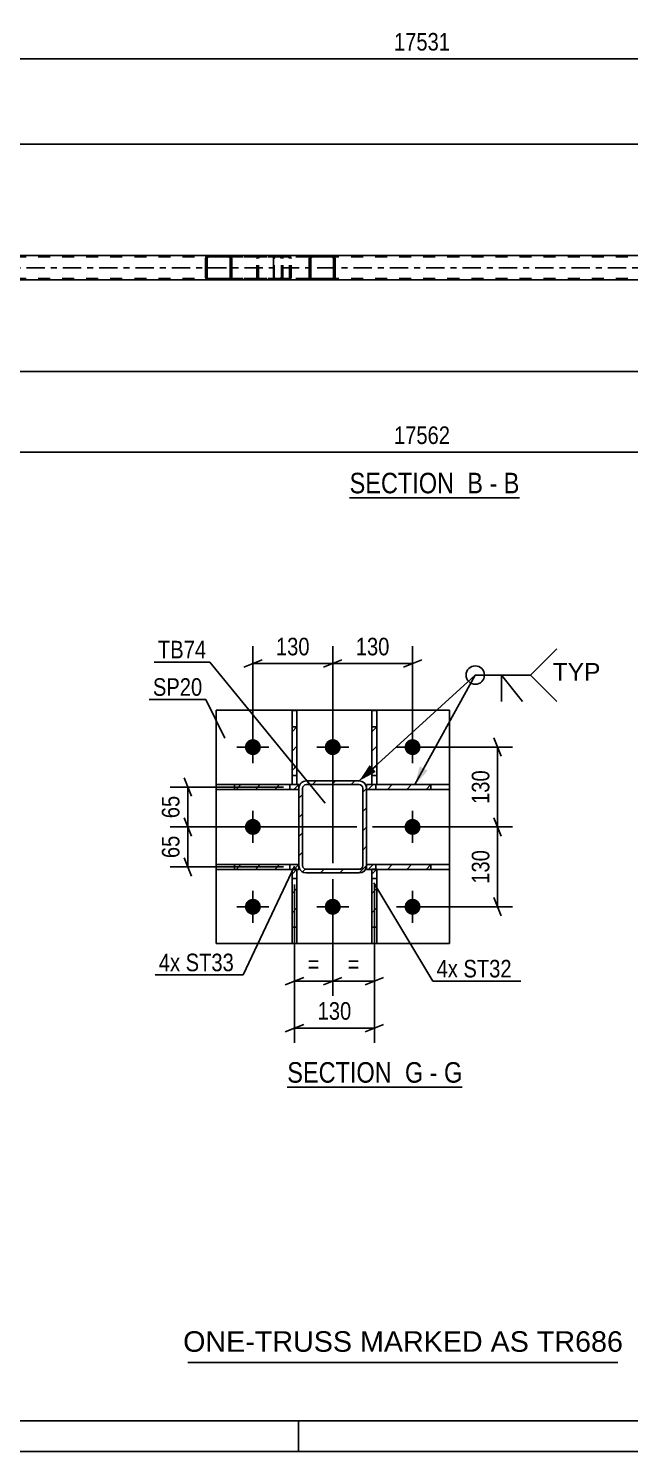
# Model space of a CAD drawing. Header units: millimetres. Extents: x -48 to 793, y -409 to 185.
# Drawn here: x 329.5 to 427.4, y -408.9 to -177.1 of the extents above; entities that cross this region are included whole.
import ezdxf

# ---------------------------------------------------------------- set-up
doc = ezdxf.new("R2010")
doc.units = ezdxf.units.MM
doc.linetypes.add('DXK_LINE_DOT2', pattern=[3.9198, 1.9599, -1.9599])
doc.linetypes.add('DXK_LINE_DOT3', pattern=[5.9187, 2.979, -0.9799, 0.9799, -0.9799])
doc.styles.add('Arial', font='ARIAL.TTF', dxfattribs={"height": 0.2})
doc.styles.add('Arial Narrow', font='ARIALN.TTF', dxfattribs={"height": 0.2})

# ---------------------------------------------------------------- blocks, each defined once
blk = doc.blocks.new('Unknown-122568784-1133 - 17325')
at = {"color": 5, "linetype": 'Continuous'}
for p, q in [((-42.51, -403.87), (788.49, -403.87)), ((373.49, -408.87), (373.49, -403.87)), ((-47.51, -408.87), (793.49, -408.87))]:
    blk.add_line(p, q, dxfattribs=at)
blk = doc.blocks.new('Unknown-122568784-12 - 6955')
at = {"color": 6, "linetype": 'Continuous'}
blk.add_line((381.84, -253.55), (409.49, -253.55), dxfattribs=at)
at = {"color": 0, "linetype": 'Continuous'}
blk.add_wipeout([(399.95, -252.8), (399.95, -249.3), (381.84, -249.3), (381.84, -252.8)], dxfattribs=at)
at = {"color": 7, "linetype": 'Continuous', "style": 'Arial Narrow'}
blk.add_text('SECTION ', height=3.34, dxfattribs=at).set_placement((381.84, -252.8))
at = {"color": 0, "linetype": 'Continuous'}
blk.add_wipeout([(403.56, -252.8), (403.56, -249.3), (401, -249.3), (401, -252.8)], dxfattribs=at)
at = {"color": 7, "linetype": 'Continuous', "style": 'Arial Narrow'}
blk.add_text('B', height=3.34, dxfattribs=at).set_placement((401, -252.8))
at = {"color": 0, "linetype": 'Continuous'}
blk.add_wipeout([(405.88, -252.8), (405.88, -249.3), (404.61, -249.3), (404.61, -252.8)], dxfattribs=at)
at = {"color": 7, "linetype": 'Continuous', "style": 'Arial Narrow'}
blk.add_text('-', height=3.34, dxfattribs=at).set_placement((404.61, -252.8))
at = {"color": 0, "linetype": 'Continuous'}
blk.add_wipeout([(409.49, -252.8), (409.49, -249.3), (406.93, -249.3), (406.93, -252.8)], dxfattribs=at)
at = {"color": 7, "linetype": 'Continuous', "style": 'Arial Narrow'}
blk.add_text('B', height=3.34, dxfattribs=at).set_placement((406.93, -252.8))
blk = doc.blocks.new('Unknown-122568784-17 - 3463')
at = {"color": 6, "linetype": 'Continuous'}
blk.add_line((371.69, -349.54), (400.19, -349.54), dxfattribs=at)
at = {"color": 0, "linetype": 'Continuous'}
blk.add_wipeout([(389.8, -348.79), (389.8, -345.29), (371.69, -345.29), (371.69, -348.79)], dxfattribs=at)
at = {"color": 7, "linetype": 'Continuous', "style": 'Arial Narrow'}
blk.add_text('SECTION ', height=3.34, dxfattribs=at).set_placement((371.69, -348.79))
at = {"color": 0, "linetype": 'Continuous'}
blk.add_wipeout([(393.83, -348.79), (393.83, -345.29), (390.85, -345.29), (390.85, -348.79)], dxfattribs=at)
at = {"color": 7, "linetype": 'Continuous', "style": 'Arial Narrow'}
blk.add_text('G', height=3.34, dxfattribs=at).set_placement((390.85, -348.79))
at = {"color": 0, "linetype": 'Continuous'}
blk.add_wipeout([(396.16, -348.79), (396.16, -345.29), (394.88, -345.29), (394.88, -348.79)], dxfattribs=at)
at = {"color": 7, "linetype": 'Continuous', "style": 'Arial Narrow'}
blk.add_text('-', height=3.34, dxfattribs=at).set_placement((394.88, -348.79))
at = {"color": 0, "linetype": 'Continuous'}
blk.add_wipeout([(400.19, -348.79), (400.19, -345.29), (397.21, -345.29), (397.21, -348.79)], dxfattribs=at)
at = {"color": 7, "linetype": 'Continuous', "style": 'Arial Narrow'}
blk.add_text('G', height=3.34, dxfattribs=at).set_placement((397.21, -348.79))
blk = doc.blocks.new('Part-122568784-7106 - 6955')
at = {"color": 7, "linetype": 'DXK_LINE_DOT2'}
for p, q in [((721.13, -214.3), (56.7, -214.3)), ((378.96, -214.06), (358.89, -214.06)), ((721.13, -217.82), (56.7, -217.82)), ((378.96, -218.06), (358.89, -218.06))]:
    blk.add_line(p, q, dxfattribs=at)
at = {"color": 2, "linetype": 'Continuous'}
for p, q in [((358.89, -214.06), (293.82, -214.06)), ((444.03, -214.06), (378.96, -214.06)), ((358.89, -218.06), (293.82, -218.06)), ((444.03, -218.06), (378.96, -218.06))]:
    blk.add_line(p, q, dxfattribs=at)
at = {"color": 7, "linetype": 'DXK_LINE_DOT3'}
blk.add_line((56.95, -216.06), (721.13, -216.06), dxfattribs=at)
blk = doc.blocks.new('Part-122568784-7101 - 6955')
at = {"linetype": 'Continuous'}
h = blk.add_hatch(dxfattribs=at)
h.set_pattern_fill('', scale=0.7, style=0, pattern_type=0)
h.set_pattern_definition([(45, (379.4195, -214.3581), (-1.57154, 1.57154), [])])
h.paths.add_polyline_path([(379.46, -214.54), (379.42, -214.36), (379.31, -214.2), (379.15, -214.1), (378.96, -214.06), (375.77, -214.06), (375.58, -214.1), (375.42, -214.2), (375.31, -214.36), (375.27, -214.54), (375.27, -217.58), (375.31, -217.77), (375.42, -217.92), (375.58, -218.03), (375.77, -218.06), (378.96, -218.06), (379.15, -218.03), (379.31, -217.92), (379.42, -217.77), (379.46, -217.58)])
h.paths.add_polyline_path([(379.19, -217.67), (379.13, -217.75), (379.05, -217.8), (378.96, -217.82), (375.77, -217.82), (375.67, -217.8), (375.59, -217.75), (375.54, -217.67), (375.52, -217.58), (375.52, -214.54), (375.54, -214.45), (375.59, -214.37), (375.67, -214.32), (375.77, -214.3), (378.96, -214.3), (379.05, -214.32), (379.13, -214.37), (379.19, -214.45), (379.21, -214.54), (379.21, -217.58)])
at = {"color": 2, "linetype": 'Continuous'}
for p, q in [((369.44, -214.54), (369.46, -214.36)), ((369.44, -217.58), (369.44, -214.54)), ((369.46, -214.36), (369.52, -214.2)), ((369.52, -214.2), (369.61, -214.1)), ((369.61, -214.1), (369.71, -214.06)), ((375.77, -214.06), (369.71, -214.06)), ((375.31, -214.36), (375.27, -214.54)), ((375.27, -217.58), (375.27, -214.54)), ((375.52, -214.54), (375.54, -214.45)), ((375.52, -217.58), (375.52, -214.54)), ((375.54, -214.45), (375.59, -214.37)), ((375.77, -214.06), (375.58, -214.1)), ((375.59, -214.37), (375.67, -214.32)), ((375.67, -214.32), (375.77, -214.3)), ((375.77, -214.06), (378.96, -214.06)), ((375.77, -214.3), (378.96, -214.3)), ((379.15, -214.1), (378.96, -214.06)), ((378.96, -214.3), (379.05, -214.32)), ((379.05, -214.32), (379.13, -214.37)), ((379.13, -214.37), (379.19, -214.45)), ((379.19, -214.45), (379.21, -214.54)), ((379.21, -217.58), (379.21, -214.54)), ((379.46, -214.54), (379.42, -214.36)), ((379.46, -217.58), (379.46, -214.54)), ((369.46, -217.77), (369.44, -217.58)), ((369.52, -217.92), (369.46, -217.77)), ((375.27, -217.58), (375.31, -217.77)), ((375.54, -217.67), (375.52, -217.58)), ((375.59, -217.75), (375.54, -217.67)), ((375.67, -217.8), (375.59, -217.75)), ((375.77, -217.82), (375.67, -217.8)), ((375.77, -217.82), (378.96, -217.82)), ((379.05, -217.8), (378.96, -217.82)), ((379.13, -217.75), (379.05, -217.8)), ((379.19, -217.67), (379.13, -217.75)), ((379.21, -217.58), (379.19, -217.67)), ((379.42, -217.77), (379.46, -217.58)), ((369.61, -218.03), (369.52, -217.92)), ((369.71, -218.06), (369.61, -218.03)), ((375.77, -218.06), (369.71, -218.06)), ((375.58, -218.03), (375.77, -218.06)), ((375.77, -218.06), (378.96, -218.06)), ((378.96, -218.06), (379.15, -218.03))]:
    blk.add_line(p, q, dxfattribs=at)
at = {"color": 7, "linetype": 'DXK_LINE_DOT2'}
for p, q in [((369.59, -214.45), (369.58, -214.54)), ((369.58, -217.58), (369.58, -214.54)), ((369.62, -214.37), (369.59, -214.45)), ((369.66, -214.32), (369.62, -214.37)), ((369.71, -214.3), (369.66, -214.32)), ((378.96, -214.3), (369.71, -214.3)), ((370.99, -214.3), (370.99, -214.06)), ((371.8, -214.06), (372, -214.1)), ((371.9, -214.32), (371.8, -214.3)), ((371.98, -214.37), (371.9, -214.32)), ((372.04, -214.45), (371.98, -214.37)), ((372.06, -214.54), (372.04, -214.45)), ((372.06, -217.58), (372.06, -214.54)), ((372.27, -214.36), (372.31, -214.54)), ((372.31, -217.58), (372.31, -214.54)), ((378.96, -214.06), (375.77, -214.06)), ((369.58, -217.58), (369.59, -217.67)), ((369.59, -217.67), (369.62, -217.75)), ((369.62, -217.75), (369.66, -217.8)), ((369.66, -217.8), (369.71, -217.82)), ((378.96, -217.82), (369.71, -217.82)), ((370.99, -218.06), (370.99, -217.82)), ((371.8, -217.82), (371.9, -217.8)), ((371.9, -217.8), (371.98, -217.75)), ((371.98, -217.75), (372.04, -217.67)), ((372.04, -217.67), (372.06, -217.58)), ((372.31, -217.58), (372.27, -217.77)), ((372, -218.03), (371.8, -218.06)), ((378.96, -218.06), (375.77, -218.06))]:
    blk.add_line(p, q, dxfattribs=at)
for centre, start, end in [((371.82, -214.56), 23.8494, 68.8059), ((371.82, -217.57), 291.1941, 336.1506)]:
    blk.add_arc(centre, 0.492, start, end, dxfattribs=at)
at = {"color": 2, "linetype": 'Continuous'}
for centre, start, end in [((375.76, -214.56), 111.1941, 156.1506), ((378.97, -214.56), 23.8494, 68.8059), ((375.76, -217.57), 203.8494, 248.8059), ((378.97, -217.57), 291.1941, 336.1506)]:
    blk.add_arc(centre, 0.492, start, end, dxfattribs=at)
blk = doc.blocks.new('Part-122568784-7163 - 6955')
at = {"linetype": 'Continuous'}
h = blk.add_hatch(dxfattribs=at)
h.set_pattern_fill('', scale=0.7, style=0, pattern_type=0)
h.set_pattern_definition([(45, (362.6015, -214.3581), (-1.57154, 1.57154), [])])
h.paths.add_polyline_path([(362.64, -214.54), (362.6, -214.36), (362.49, -214.2), (362.33, -214.1), (362.13, -214.06), (358.89, -214.06), (358.7, -214.1), (358.53, -214.2), (358.42, -214.36), (358.38, -214.54), (358.38, -217.58), (358.42, -217.77), (358.53, -217.92), (358.7, -218.03), (358.89, -218.06), (362.13, -218.06), (362.33, -218.03), (362.49, -217.92), (362.6, -217.77), (362.64, -217.58)])
h.paths.add_polyline_path([(362.37, -217.67), (362.31, -217.75), (362.23, -217.8), (362.13, -217.82), (358.89, -217.82), (358.8, -217.8), (358.71, -217.75), (358.66, -217.67), (358.64, -217.58), (358.64, -214.54), (358.66, -214.45), (358.71, -214.37), (358.8, -214.32), (358.89, -214.3), (362.13, -214.3), (362.23, -214.32), (362.31, -214.37), (362.37, -214.45), (362.39, -214.54), (362.39, -217.58)])
at = {"color": 2, "linetype": 'Continuous'}
for p, q in [((358.42, -214.36), (358.38, -214.54)), ((358.38, -217.58), (358.38, -214.54)), ((358.64, -214.54), (358.66, -214.45)), ((358.64, -217.58), (358.64, -214.54)), ((358.66, -214.45), (358.71, -214.37)), ((358.89, -214.06), (358.7, -214.1)), ((358.71, -214.37), (358.8, -214.32)), ((358.8, -214.32), (358.89, -214.3)), ((358.89, -214.06), (362.13, -214.06)), ((358.89, -214.3), (362.13, -214.3)), ((369.71, -214.06), (362.13, -214.06)), ((362.33, -214.1), (362.13, -214.06)), ((362.13, -214.3), (362.23, -214.32)), ((362.23, -214.32), (362.31, -214.37)), ((362.31, -214.37), (362.37, -214.45)), ((362.37, -214.45), (362.39, -214.54)), ((362.39, -217.58), (362.39, -214.54)), ((362.64, -214.54), (362.6, -214.36)), ((362.64, -217.58), (362.64, -214.54)), ((358.38, -217.58), (358.42, -217.77)), ((358.66, -217.67), (358.64, -217.58)), ((358.71, -217.75), (358.66, -217.67)), ((358.8, -217.8), (358.71, -217.75)), ((358.89, -217.82), (358.8, -217.8)), ((358.89, -217.82), (362.13, -217.82)), ((362.23, -217.8), (362.13, -217.82)), ((362.31, -217.75), (362.23, -217.8)), ((362.37, -217.67), (362.31, -217.75)), ((362.39, -217.58), (362.37, -217.67)), ((362.6, -217.77), (362.64, -217.58)), ((358.7, -218.03), (358.89, -218.06)), ((358.89, -218.06), (362.13, -218.06)), ((362.13, -218.06), (362.33, -218.03)), ((369.71, -218.06), (362.13, -218.06))]:
    blk.add_line(p, q, dxfattribs=at)
at = {"color": 7, "linetype": 'DXK_LINE_DOT2'}
for p, q in [((362.13, -214.06), (358.89, -214.06)), ((370.48, -214.3), (358.89, -214.3)), ((366.73, -214.54), (366.77, -214.36)), ((366.73, -217.58), (366.73, -214.54)), ((367.01, -214.45), (366.99, -214.54)), ((366.99, -217.58), (366.99, -214.54)), ((367.06, -214.37), (367.01, -214.45)), ((367.05, -214.1), (367.24, -214.06)), ((367.15, -214.32), (367.06, -214.37)), ((367.24, -214.3), (367.15, -214.32)), ((370.48, -214.06), (369.71, -214.06)), ((370.48, -214.06), (370.67, -214.1)), ((370.58, -214.32), (370.48, -214.3)), ((370.66, -214.37), (370.58, -214.32)), ((370.71, -214.45), (370.66, -214.37)), ((370.73, -214.54), (370.71, -214.45)), ((370.73, -217.58), (370.73, -214.54)), ((370.95, -214.36), (370.99, -214.54)), ((370.99, -217.58), (370.99, -214.54)), ((370.48, -217.82), (358.89, -217.82)), ((366.77, -217.77), (366.73, -217.58)), ((366.99, -217.58), (367.01, -217.67)), ((367.01, -217.67), (367.06, -217.75)), ((367.06, -217.75), (367.09, -217.77)), ((367.09, -217.77), (367.15, -217.8)), ((367.15, -217.8), (367.24, -217.82)), ((370.48, -217.82), (370.58, -217.8)), ((370.58, -217.8), (370.66, -217.75)), ((370.66, -217.75), (370.71, -217.67)), ((370.71, -217.67), (370.73, -217.58)), ((370.99, -217.58), (370.95, -217.77)), ((362.13, -218.06), (358.89, -218.06)), ((367.24, -218.06), (367.05, -218.03)), ((370.48, -218.06), (369.71, -218.06)), ((370.67, -218.03), (370.48, -218.06))]:
    blk.add_line(p, q, dxfattribs=at)
at = {"color": 2, "linetype": 'Continuous'}
for centre, start, end in [((358.87, -214.56), 110.7583, 155.68), ((362.15, -214.56), 24.32, 69.2417), ((358.87, -217.56), 204.32, 249.2417), ((362.15, -217.56), 290.7583, 335.68)]:
    blk.add_arc(centre, 0.496, start, end, dxfattribs=at)
at = {"color": 7, "linetype": 'DXK_LINE_DOT2'}
for centre, start, end in [((367.22, -214.56), 110.7583, 155.68), ((370.5, -214.56), 24.32, 69.2417), ((367.22, -217.56), 204.32, 249.2417), ((370.5, -217.56), 290.7583, 335.68)]:
    blk.add_arc(centre, 0.496, start, end, dxfattribs=at)
blk = doc.blocks.new('Part-122568784-3587 - 3463')
at = {"linetype": 'Continuous'}
h = blk.add_hatch(dxfattribs=at)
h.set_pattern_fill('', scale=0.7, style=0, pattern_type=0)
h.set_pattern_definition([(45, (395.084, -313.246), (-1.57154, 1.57154), [])])
h.paths.add_polyline_path([(395.08, -314.05), (395.08, -313.25), (384.59, -313.25), (384.59, -314.05)])
at = {"color": 7, "linetype": 'DXK_LINE_DOT2'}
for p, q in [((395.08, -313.25), (384.59, -313.25)), ((384.59, -313.25), (384.59, -314.05)), ((395.08, -314.05), (384.59, -314.05)), ((386.09, -314.05), (386.09, -313.25))]:
    blk.add_line(p, q, dxfattribs=at)
at = {"color": 2, "linetype": 'Continuous'}
for p, q in [((395.08, -313.25), (384.59, -313.25)), ((384.59, -313.25), (384.59, -314.05)), ((384.59, -314.05), (395.08, -314.05)), ((398.09, -313.25), (395.08, -313.25)), ((395.08, -314.05), (395.08, -313.25)), ((398.09, -314.05), (395.08, -314.05)), ((398.09, -314.05), (398.09, -313.25))]:
    blk.add_line(p, q, dxfattribs=at)
blk = doc.blocks.new('Part-122568784-3534 - 3463')
at = {"linetype": 'Continuous'}
h = blk.add_hatch(dxfattribs=at)
h.set_pattern_fill('', scale=0.7, style=0, pattern_type=0)
h.set_pattern_definition([(45, (386.2697, -290.834), (-1.57154, 1.57154), [])])
h.paths.add_polyline_path([(386.27, -300.24), (386.27, -290.83), (385.47, -290.83), (385.47, -300.24)])
at = {"color": 2, "linetype": 'Continuous'}
for p, q in [((385.47, -288.15), (385.47, -290.83)), ((385.47, -288.15), (386.27, -288.15)), ((386.27, -288.15), (386.27, -290.83)), ((385.47, -300.24), (385.47, -290.83)), ((386.27, -290.83), (385.47, -290.83)), ((386.27, -300.24), (386.27, -290.83)), ((385.47, -300.24), (386.27, -300.24))]:
    blk.add_line(p, q, dxfattribs=at)
at = {"color": 7, "linetype": 'DXK_LINE_DOT2'}
for p, q in [((385.47, -290.83), (385.47, -300.24)), ((386.27, -290.83), (386.27, -298.74)), ((385.47, -298.74), (386.27, -298.74)), ((386.27, -300.24), (386.27, -298.74)), ((385.47, -300.24), (386.27, -300.24))]:
    blk.add_line(p, q, dxfattribs=at)
blk = doc.blocks.new('Part-122568784-3478 - 3463')
at = {"linetype": 'Continuous'}
h = blk.add_hatch(dxfattribs=at)
h.set_pattern_fill('', scale=0.7, style=0, pattern_type=0)
h.set_pattern_definition([(45, (384.5857, -313.4434), (-1.57154, 1.57154), [])])
h.paths.add_polyline_path([(384.49, -313.9), (384.59, -313.44), (384.59, -300.84), (384.49, -300.38), (384.23, -299.99), (383.84, -299.73), (383.39, -299.64), (374.79, -299.64), (374.33, -299.73), (373.94, -299.99), (373.68, -300.38), (373.59, -300.84), (373.59, -313.44), (373.68, -313.9), (373.94, -314.29), (374.33, -314.55), (374.79, -314.64), (383.39, -314.64), (383.84, -314.55), (384.23, -314.29)])
h.paths.add_polyline_path([(383.62, -314), (383.39, -314.04), (374.79, -314.04), (374.56, -314), (374.36, -313.87), (374.23, -313.67), (374.19, -313.44), (374.19, -300.84), (374.23, -300.61), (374.36, -300.42), (374.56, -300.29), (374.79, -300.24), (383.39, -300.24), (383.62, -300.29), (383.81, -300.42), (383.94, -300.61), (383.99, -300.84), (383.99, -313.44), (383.94, -313.67), (383.81, -313.87)])
at = {"color": 7, "linetype": 'DXK_LINE_DOT2'}
for p, q in [((373.59, -300.84), (373.68, -300.38)), ((373.59, -313.44), (373.59, -300.84)), ((374.23, -300.61), (374.19, -300.84)), ((374.19, -313.44), (374.19, -300.84)), ((374.36, -300.42), (374.23, -300.61)), ((374.33, -299.73), (374.79, -299.64)), ((374.56, -300.29), (374.36, -300.42)), ((374.79, -300.24), (374.56, -300.29)), ((374.79, -299.64), (383.39, -299.64)), ((374.79, -300.24), (383.39, -300.24)), ((383.39, -299.64), (383.84, -299.73)), ((383.62, -300.29), (383.39, -300.24)), ((383.81, -300.42), (383.62, -300.29)), ((383.94, -300.61), (383.81, -300.42)), ((383.99, -300.84), (383.94, -300.61)), ((383.99, -313.44), (383.99, -300.84)), ((384.49, -300.38), (384.59, -300.84)), ((384.59, -313.44), (384.59, -300.84)), ((373.68, -313.9), (373.59, -313.44)), ((374.19, -313.44), (374.23, -313.67)), ((374.23, -313.67), (374.36, -313.87)), ((374.79, -314.64), (374.33, -314.55)), ((374.36, -313.87), (374.56, -314)), ((374.56, -314), (374.79, -314.04)), ((374.79, -314.04), (383.39, -314.04)), ((374.79, -314.64), (383.39, -314.64)), ((383.39, -314.04), (383.62, -314)), ((383.84, -314.55), (383.39, -314.64)), ((383.62, -314), (383.81, -313.87)), ((383.81, -313.87), (383.94, -313.67)), ((383.94, -313.67), (383.99, -313.44)), ((384.59, -313.44), (384.49, -313.9))]:
    blk.add_line(p, q, dxfattribs=at)
at = {"color": 2, "linetype": 'Continuous'}
for p, q in [((373.68, -300.38), (373.59, -300.84)), ((373.59, -313.44), (373.59, -300.84)), ((374.19, -300.84), (374.23, -300.61)), ((374.19, -313.44), (374.19, -300.84)), ((374.23, -300.61), (374.36, -300.42)), ((374.79, -299.64), (374.33, -299.73)), ((374.36, -300.42), (374.56, -300.29)), ((374.56, -300.29), (374.79, -300.24)), ((374.79, -299.64), (383.39, -299.64)), ((374.79, -300.24), (383.39, -300.24)), ((383.84, -299.73), (383.39, -299.64)), ((383.39, -300.24), (383.62, -300.29)), ((383.62, -300.29), (383.81, -300.42)), ((383.81, -300.42), (383.94, -300.61)), ((383.94, -300.61), (383.99, -300.84)), ((383.99, -313.44), (383.99, -300.84)), ((384.59, -300.84), (384.49, -300.38)), ((384.59, -313.44), (384.59, -300.84)), ((373.59, -313.44), (373.68, -313.9)), ((374.23, -313.67), (374.19, -313.44)), ((374.36, -313.87), (374.23, -313.67)), ((374.33, -314.55), (374.79, -314.64)), ((374.56, -314), (374.36, -313.87)), ((374.79, -314.04), (374.56, -314)), ((374.79, -314.04), (383.39, -314.04)), ((374.79, -314.64), (383.39, -314.64)), ((383.62, -314), (383.39, -314.04)), ((383.39, -314.64), (383.84, -314.55)), ((383.81, -313.87), (383.62, -314)), ((383.94, -313.67), (383.81, -313.87)), ((383.99, -313.44), (383.94, -313.67)), ((384.49, -313.9), (384.59, -313.44))]:
    blk.add_line(p, q, dxfattribs=at)
at = {"color": 7, "linetype": 'DXK_LINE_DOT3'}
blk.add_line((379.09, -307.14), (379.09, -307.14), dxfattribs=at)
at = {"color": 7, "linetype": 'DXK_LINE_DOT2'}
for centre, start, end in [((374.79, -300.84), 112.5, 157.5), ((383.39, -300.84), 22.5, 67.5), ((374.79, -313.44), 202.5, 247.5), ((383.39, -313.44), 292.5, 337.5)]:
    blk.add_arc(centre, 1.2, start, end, dxfattribs=at)
at = {"color": 2, "linetype": 'Continuous'}
for centre, start, end in [((374.79, -300.84), 112.5, 157.5), ((383.39, -300.84), 22.5, 67.5), ((374.79, -313.44), 202.5, 247.5), ((383.39, -313.44), 292.5, 337.5)]:
    blk.add_arc(centre, 1.2, start, end, dxfattribs=at)
blk = doc.blocks.new('Part-122568784-3509 - 3463')
at = {"linetype": 'Continuous'}
h = blk.add_hatch(dxfattribs=at)
h.set_pattern_fill('', scale=0.7, style=0, pattern_type=0)
h.set_pattern_definition([(45, (373.5857, -300.2462), (-1.57154, 1.57154), [])])
h.paths.add_polyline_path([(373.59, -301.05), (373.59, -300.25), (363.09, -300.25), (363.09, -301.05)])
at = {"color": 2, "linetype": 'Continuous'}
for p, q in [((360.09, -301.05), (360.09, -300.25)), ((360.09, -300.25), (363.09, -300.25)), ((363.09, -301.05), (360.09, -301.05)), ((363.09, -300.25), (373.59, -300.25)), ((363.09, -301.05), (363.09, -300.25)), ((373.59, -301.05), (363.09, -301.05)), ((373.59, -300.25), (373.59, -301.05))]:
    blk.add_line(p, q, dxfattribs=at)
at = {"color": 7, "linetype": 'DXK_LINE_DOT2'}
for p, q in [((363.09, -300.25), (373.59, -300.25)), ((373.59, -301.05), (363.09, -301.05)), ((372.09, -301.05), (372.09, -300.25)), ((373.59, -300.25), (373.59, -301.05))]:
    blk.add_line(p, q, dxfattribs=at)
blk = doc.blocks.new('Part-122568784-3524 - 3463')
at = {"linetype": 'Continuous'}
h = blk.add_hatch(dxfattribs=at)
h.set_pattern_fill('', scale=0.7, style=0, pattern_type=0)
h.set_pattern_definition([(45, (386.2702, -314.036), (-1.57154, 1.57154), [])])
h.paths.add_polyline_path([(386.27, -323.45), (386.27, -314.04), (385.47, -314.04), (385.47, -323.45)])
at = {"color": 7, "linetype": 'DXK_LINE_DOT2'}
for p, q in [((385.47, -315.54), (385.47, -314.04)), ((385.47, -314.04), (386.27, -314.04)), ((386.27, -323.45), (386.27, -314.04)), ((385.47, -315.54), (386.27, -315.54)), ((385.47, -323.45), (385.47, -315.54))]:
    blk.add_line(p, q, dxfattribs=at)
at = {"color": 2, "linetype": 'Continuous'}
for p, q in [((385.47, -323.45), (385.47, -314.04)), ((385.47, -314.04), (386.27, -314.04)), ((386.27, -314.04), (386.27, -323.45)), ((385.47, -326.15), (385.47, -323.45)), ((386.27, -323.45), (385.47, -323.45)), ((386.27, -323.45), (386.27, -326.15)), ((386.27, -326.15), (385.47, -326.15))]:
    blk.add_line(p, q, dxfattribs=at)
blk = doc.blocks.new('Part-122568784-3529 - 3463')
at = {"linetype": 'Continuous'}
h = blk.add_hatch(dxfattribs=at)
h.set_pattern_fill('', scale=0.7, style=0, pattern_type=0)
h.set_pattern_definition([(45, (373.2708, -314.036), (-1.57154, 1.57154), [])])
h.paths.add_polyline_path([(373.27, -323.45), (373.27, -314.04), (372.47, -314.04), (372.47, -323.45)])
at = {"color": 7, "linetype": 'DXK_LINE_DOT2'}
for p, q in [((372.47, -315.54), (372.47, -314.04)), ((372.47, -314.04), (373.27, -314.04)), ((373.27, -323.45), (373.27, -314.04)), ((372.47, -315.54), (373.27, -315.54)), ((372.47, -323.45), (372.47, -315.54))]:
    blk.add_line(p, q, dxfattribs=at)
at = {"color": 2, "linetype": 'Continuous'}
for p, q in [((372.47, -323.45), (372.47, -314.04)), ((372.47, -314.04), (373.27, -314.04)), ((373.27, -314.04), (373.27, -323.45)), ((372.47, -326.15), (372.47, -323.45)), ((373.27, -323.45), (372.47, -323.45)), ((373.27, -323.45), (373.27, -326.15)), ((373.27, -326.15), (372.47, -326.15))]:
    blk.add_line(p, q, dxfattribs=at)
blk = doc.blocks.new('Part-122568784-3539 - 3463')
at = {"linetype": 'Continuous'}
h = blk.add_hatch(dxfattribs=at)
h.set_pattern_fill('', scale=0.7, style=0, pattern_type=0)
h.set_pattern_definition([(45, (373.2703, -290.8339), (-1.57154, 1.57154), [])])
h.paths.add_polyline_path([(373.27, -300.24), (373.27, -290.83), (372.47, -290.83), (372.47, -300.24)])
at = {"color": 2, "linetype": 'Continuous'}
for p, q in [((372.47, -288.15), (372.47, -290.83)), ((372.47, -288.15), (373.27, -288.15)), ((373.27, -288.15), (373.27, -290.83)), ((372.47, -300.24), (372.47, -290.83)), ((373.27, -290.83), (372.47, -290.83)), ((373.27, -300.24), (373.27, -290.83)), ((372.47, -300.24), (373.27, -300.24))]:
    blk.add_line(p, q, dxfattribs=at)
at = {"color": 7, "linetype": 'DXK_LINE_DOT2'}
for p, q in [((372.47, -290.83), (372.47, -300.24)), ((373.27, -290.83), (373.27, -298.74)), ((372.47, -298.74), (373.27, -298.74)), ((373.27, -300.24), (373.27, -298.74)), ((372.47, -300.24), (373.27, -300.24))]:
    blk.add_line(p, q, dxfattribs=at)
blk = doc.blocks.new('Bolt-122568784-3628 - 3463')
at = {"linetype": 'Continuous'}
for points in [[(364.79, -294.14, -1), (367.39, -294.14, -1)], [(377.79, -294.14, -1), (380.39, -294.14, -1)], [(390.79, -294.14, -1), (393.39, -294.14, -1)], [(364.79, -307.14, -1), (367.39, -307.14, -1)], [(390.79, -307.14, -1), (393.39, -307.14, -1)], [(364.79, -320.14, -1), (367.39, -320.14, -1)], [(377.79, -320.14, -1), (380.39, -320.14, -1)], [(390.79, -320.14, -1), (393.39, -320.14, -1)]]:
    blk.add_hatch(color=1, dxfattribs=at).paths.add_polyline_path(points)
at = {"color": 1, "linetype": 'Continuous'}
for p, q in [((366.09, -296.74), (366.09, -291.54)), ((379.09, -296.74), (379.09, -291.54)), ((392.09, -296.74), (392.09, -291.54)), ((368.69, -294.14), (363.49, -294.14)), ((381.69, -294.14), (376.49, -294.14)), ((394.69, -294.14), (389.49, -294.14)), ((366.09, -309.74), (366.09, -304.54)), ((392.09, -309.74), (392.09, -304.54)), ((368.69, -307.14), (363.49, -307.14)), ((394.69, -307.14), (389.49, -307.14)), ((366.09, -322.74), (366.09, -317.54)), ((379.09, -322.74), (379.09, -317.54)), ((392.09, -322.74), (392.09, -317.54)), ((368.69, -320.14), (363.49, -320.14)), ((381.69, -320.14), (376.49, -320.14)), ((394.69, -320.14), (389.49, -320.14))]:
    blk.add_line(p, q, dxfattribs=at)
blk = doc.blocks.new('Part-122568784-3581 - 3463')
at = {"color": 2, "linetype": 'Continuous'}
for p, q in [((360.09, -326.14), (360.09, -288.14)), ((398.09, -288.14), (360.09, -288.14)), ((398.09, -326.14), (398.09, -288.14)), ((398.09, -326.14), (360.09, -326.14))]:
    blk.add_line(p, q, dxfattribs=at)
blk = doc.blocks.new('Part-122568784-3592 - 3463')
at = {"linetype": 'Continuous'}
h = blk.add_hatch(dxfattribs=at)
h.set_pattern_fill('', scale=0.7, style=0, pattern_type=0)
h.set_pattern_definition([(45, (395.084, -300.246), (-1.57154, 1.57154), [])])
h.paths.add_polyline_path([(395.08, -301.05), (395.08, -300.25), (384.59, -300.25), (384.59, -301.05)])
at = {"color": 7, "linetype": 'DXK_LINE_DOT2'}
for p, q in [((395.08, -300.25), (384.59, -300.25)), ((384.59, -300.25), (384.59, -301.05)), ((395.08, -301.05), (384.59, -301.05)), ((386.09, -301.05), (386.09, -300.25))]:
    blk.add_line(p, q, dxfattribs=at)
at = {"color": 2, "linetype": 'Continuous'}
for p, q in [((395.08, -300.25), (384.59, -300.25)), ((384.59, -300.25), (384.59, -301.05)), ((384.59, -301.05), (395.08, -301.05)), ((398.09, -300.25), (395.08, -300.25)), ((395.08, -301.05), (395.08, -300.25)), ((398.09, -301.05), (395.08, -301.05)), ((398.09, -301.05), (398.09, -300.25))]:
    blk.add_line(p, q, dxfattribs=at)
blk = doc.blocks.new('Part-122568784-3610 - 3463')
at = {"linetype": 'Continuous'}
h = blk.add_hatch(dxfattribs=at)
h.set_pattern_fill('', scale=0.7, style=0, pattern_type=0)
h.set_pattern_definition([(45, (373.5857, -313.2462), (-1.57154, 1.57154), [])])
h.paths.add_polyline_path([(373.59, -314.05), (373.59, -313.25), (363.09, -313.25), (363.09, -314.05)])
at = {"color": 2, "linetype": 'Continuous'}
for p, q in [((360.09, -314.05), (360.09, -313.25)), ((360.09, -313.25), (363.09, -313.25)), ((363.09, -314.05), (360.09, -314.05)), ((363.09, -313.25), (373.59, -313.25)), ((363.09, -314.05), (363.09, -313.25)), ((373.59, -314.05), (363.09, -314.05)), ((373.59, -313.25), (373.59, -314.05))]:
    blk.add_line(p, q, dxfattribs=at)
at = {"color": 7, "linetype": 'DXK_LINE_DOT2'}
for p, q in [((363.09, -313.25), (373.59, -313.25)), ((373.59, -314.05), (363.09, -314.05)), ((372.09, -314.05), (372.09, -313.25)), ((373.59, -313.25), (373.59, -314.05))]:
    blk.add_line(p, q, dxfattribs=at)
blk = doc.blocks.new('StraightDimension-122568784-7291 - 6955')
at = {"color": 7, "linetype": 'Continuous'}
blk.add_line((55.28, -246.12), (731.99, -246.12), dxfattribs=at)
at = {"color": 0}
blk.add_wipeout([(398.8, -245.37), (398.8, -241.17), (388.46, -241.17), (388.46, -245.37)], dxfattribs=at)
at = {"color": 3, "style": 'Arial Narrow'}
blk.add_text('17562', height=2.863, dxfattribs=at).set_placement((389.06, -244.77))
blk = doc.blocks.new('StraightDimension-122568784-9106 - 6955')
at = {"color": 7, "linetype": 'Continuous'}
blk.add_line((55.91, -182.04), (731.35, -182.04), dxfattribs=at)
at = {"color": 0}
blk.add_wipeout([(398.8, -181.29), (398.8, -177.09), (388.46, -177.09), (388.46, -181.29)], dxfattribs=at)
at = {"color": 3, "style": 'Arial Narrow'}
blk.add_text('17531', height=2.863, dxfattribs=at).set_placement((389.06, -180.69))
blk = doc.blocks.new('StraightDimension-122568784-16831 - 6955')
at = {"color": 7, "linetype": 'Continuous'}
blk.add_line((197.12, -195.96), (452.52, -195.96), dxfattribs=at)
blk = doc.blocks.new('StraightDimension-122568784-16894 - 6955')
at = {"color": 7, "linetype": 'Continuous'}
blk.add_line((197.12, -232.98), (452.52, -232.98), dxfattribs=at)
blk = doc.blocks.new('StraightDimension-122568784-3762 - 3463')
at = {"color": 7, "linetype": 'Continuous'}
for p, q in [((379.09, -315.64), (379.09, -334.65)), ((372.87, -327.15), (372.87, -334.65)), ((371.37, -332.85), (374.37, -331.65)), ((372.87, -332.25), (379.09, -332.25)), ((380.59, -331.65), (377.59, -332.85))]:
    blk.add_line(p, q, dxfattribs=at)
at = {"color": 0}
blk.add_wipeout([(377.54, -331.5), (377.54, -327.3), (374.42, -327.3), (374.42, -331.5)], dxfattribs=at)
at = {"color": 3, "style": 'Arial Narrow'}
blk.add_text('=', height=2.86, dxfattribs=at).set_placement((375.02, -330.9))
blk = doc.blocks.new('StraightDimension-122568784-3691 - 3463')
at = {"color": 7, "linetype": 'Continuous'}
for p, q in [((372.87, -316.54), (372.87, -342.29)), ((385.87, -316.54), (385.87, -342.29)), ((374.37, -339.29), (371.37, -340.49)), ((372.87, -339.89), (385.87, -339.89)), ((384.37, -340.49), (387.37, -339.29))]:
    blk.add_line(p, q, dxfattribs=at)
at = {"color": 0}
blk.add_wipeout([(382.71, -339.14), (382.71, -334.94), (376.03, -334.94), (376.03, -339.14)], dxfattribs=at)
at = {"color": 3, "style": 'Arial Narrow'}
blk.add_text('130', height=2.863, dxfattribs=at).set_placement((376.63, -338.54))
blk = doc.blocks.new('StraightDimension-122568784-3697 - 3463')
at = {"color": 7, "linetype": 'Continuous'}
for p, q in [((366.09, -293.14), (366.09, -277.69)), ((379.09, -313.04), (379.09, -277.69)), ((367.59, -279.94), (364.59, -281.14)), ((377.59, -281.14), (380.59, -279.94)), ((366.09, -280.54), (379.09, -280.54))]:
    blk.add_line(p, q, dxfattribs=at)
at = {"color": 0}
blk.add_wipeout([(375.93, -279.79), (375.93, -275.59), (369.24, -275.59), (369.24, -279.79)], dxfattribs=at)
at = {"color": 3, "style": 'Arial Narrow'}
blk.add_text('130', height=2.863, dxfattribs=at).set_placement((369.84, -279.19))
blk = doc.blocks.new('StraightDimension-122568784-3710 - 3463')
at = {"color": 7, "linetype": 'Continuous'}
for p, q in [((379.09, -313.04), (379.09, -277.69)), ((392.09, -293.14), (392.09, -277.69)), ((380.59, -279.94), (377.59, -281.14)), ((390.59, -281.14), (393.59, -279.94)), ((379.09, -280.54), (392.09, -280.54))]:
    blk.add_line(p, q, dxfattribs=at)
at = {"color": 0}
blk.add_wipeout([(388.93, -279.79), (388.93, -275.59), (382.24, -275.59), (382.24, -279.79)], dxfattribs=at)
at = {"color": 3, "style": 'Arial Narrow'}
blk.add_text('130', height=2.863, dxfattribs=at).set_placement((382.84, -279.19))
blk = doc.blocks.new('StraightDimension-122568784-3741 - 3463')
at = {"color": 7, "linetype": 'Continuous'}
for p, q in [((406.54, -308.64), (405.34, -305.64)), ((385.59, -307.14), (408.34, -307.14)), ((405.94, -320.14), (405.94, -307.14)), ((405.34, -318.64), (406.54, -321.64)), ((393.09, -320.14), (408.34, -320.14))]:
    blk.add_line(p, q, dxfattribs=at)
at = {"color": 0}
blk.add_wipeout([(405.19, -310.3), (400.99, -310.3), (400.99, -316.99), (405.19, -316.99)], dxfattribs=at)
at = {"color": 3, "style": 'Arial Narrow'}
blk.add_text('130', height=2.863, rotation=90.0002, dxfattribs=at).set_placement((404.59, -316.39))
blk = doc.blocks.new('StraightDimension-122568784-3751 - 3463')
at = {"color": 7, "linetype": 'Continuous'}
for p, q in [((393.09, -294.14), (408.34, -294.14)), ((406.54, -295.64), (405.34, -292.64)), ((405.94, -307.14), (405.94, -294.14)), ((405.34, -305.64), (406.54, -308.64)), ((385.59, -307.14), (408.34, -307.14))]:
    blk.add_line(p, q, dxfattribs=at)
at = {"color": 0}
blk.add_wipeout([(405.19, -297.3), (400.99, -297.3), (400.99, -303.99), (405.19, -303.99)], dxfattribs=at)
at = {"color": 3, "style": 'Arial Narrow'}
blk.add_text('130', height=2.863, rotation=90.0002, dxfattribs=at).set_placement((404.59, -303.39))
blk = doc.blocks.new('StraightDimension-122568784-3771 - 3463')
at = {"color": 7, "linetype": 'Continuous'}
for p, q in [((379.09, -315.64), (379.09, -334.65)), ((385.87, -327.15), (385.87, -334.65)), ((377.59, -332.85), (380.59, -331.65)), ((379.09, -332.25), (385.87, -332.25)), ((387.37, -331.65), (384.37, -332.85))]:
    blk.add_line(p, q, dxfattribs=at)
at = {"color": 0}
blk.add_wipeout([(384.04, -331.5), (384.04, -327.3), (380.92, -327.3), (380.92, -331.5)], dxfattribs=at)
at = {"color": 3, "style": 'Arial Narrow'}
blk.add_text('=', height=2.86, dxfattribs=at).set_placement((381.52, -330.9))
blk = doc.blocks.new('StraightDimension-122568784-17237 - 3463')
at = {"color": 7, "linetype": 'Continuous'}
for p, q in [((371.09, -300.65), (352.63, -300.65)), ((354.88, -299.15), (356.08, -302.15)), ((355.48, -307.14), (355.48, -300.65)), ((356.08, -308.64), (354.88, -305.64)), ((382.99, -307.14), (352.63, -307.14))]:
    blk.add_line(p, q, dxfattribs=at)
at = {"color": 0}
blk.add_wipeout([(354.73, -301.47), (350.53, -301.47), (350.53, -306.32), (354.73, -306.32)], dxfattribs=at)
at = {"color": 3, "style": 'Arial Narrow'}
blk.add_text('65', height=2.863, rotation=90.0002, dxfattribs=at).set_placement((354.13, -305.72))
blk = doc.blocks.new('StraightDimension-122568784-17238 - 3463')
at = {"color": 7, "linetype": 'Continuous'}
for p, q in [((354.88, -305.64), (356.08, -308.64)), ((382.99, -307.14), (352.63, -307.14)), ((355.48, -313.65), (355.48, -307.14)), ((356.08, -315.15), (354.88, -312.15)), ((371.09, -313.65), (352.63, -313.65))]:
    blk.add_line(p, q, dxfattribs=at)
at = {"color": 0}
blk.add_wipeout([(354.73, -307.97), (350.53, -307.97), (350.53, -312.82), (354.73, -312.82)], dxfattribs=at)
at = {"color": 3, "style": 'Arial Narrow'}
blk.add_text('65', height=2.863, rotation=90.0002, dxfattribs=at).set_placement((354.13, -312.22))
blk = doc.blocks.new('Unknown-122568784-17885 - 17325')
at = {"color": 7, "linetype": 'Continuous'}
blk.add_line((355.49, -394.37), (425.49, -394.37), dxfattribs=at)
at = {"color": 7, "style": 'Arial'}
blk.add_text('ONE-TRUSS MARKED AS TR686', height=3.3428, dxfattribs=at).set_placement((354.73, -392.62))
blk = doc.blocks.new('Mark-122568784-3474 - 3463')
at = {"color": 0}
blk.add_wipeout([(358.48, -279.69), (358.48, -276.69), (350.63, -276.69), (350.63, -279.69)], dxfattribs=at)
blk.add_wipeout([(358.48, -279.69), (358.48, -276.69), (350.63, -276.69), (350.63, -279.69)], dxfattribs=at)
at = {"color": 30, "linetype": 'Continuous'}
for p in [(350.03, -280.29), (377.84, -303.26)]:
    blk.add_line(p, (359.08, -280.29), dxfattribs=at)
at = {"color": 3, "style": 'Arial Narrow'}
blk.add_text('TB74', height=2.863, dxfattribs=at).set_placement((350.63, -279.69))
blk = doc.blocks.new('Mark-122568784-3577 - 3463')
at = {"color": 0}
blk.add_wipeout([(357.85, -285.78), (357.85, -282.78), (349.81, -282.78), (349.81, -285.78)], dxfattribs=at)
blk.add_wipeout([(357.85, -285.78), (357.85, -282.78), (349.81, -282.78), (349.81, -285.78)], dxfattribs=at)
at = {"color": 30, "linetype": 'Continuous'}
for p in [(349.21, -286.38), (361.51, -292.66)]:
    blk.add_line(p, (358.45, -286.38), dxfattribs=at)
at = {"color": 3, "style": 'Arial Narrow'}
blk.add_text('SP20', height=2.863, dxfattribs=at).set_placement((349.81, -285.78))
blk = doc.blocks.new('WeldMark-122568784-3780 - 3463')
at = {"linetype": 'Continuous'}
for points in [[(386.11, -298.18), (383.39, -299.64), (385.1, -297.07)], [(394.57, -297.98), (392.47, -300.25), (393.26, -297.26)]]:
    blk.add_hatch(color=30, dxfattribs=at).paths.add_polyline_path(points)
at = {"color": 30, "linetype": 'Continuous'}
for p, q in [((383.39, -299.64), (402.3, -282.41)), ((392.47, -300.25), (402.3, -282.41)), ((402.3, -282.41), (411.3, -282.41))]:
    blk.add_line(p, q, dxfattribs=at)
at = {"color": 3, "linetype": 'Continuous'}
for q in [(410.01, -286.69), (406.59, -286.69)]:
    blk.add_line((406.59, -282.41), q, dxfattribs=at)
for start, end in [(90, 270), (270, 90)]:
    blk.add_arc((402.3, -282.41), 1.5, start, end, dxfattribs=at)
at = {"color": 0, "linetype": 'Continuous'}
blk.add_wipeout([(422.68, -283.31), (422.68, -280.31), (414.9, -280.31), (414.9, -283.31)], dxfattribs=at)
blk.add_wipeout([(422.68, -283.31), (422.68, -280.31), (414.9, -280.31), (414.9, -283.31)], dxfattribs=at)
at = {"color": 3, "linetype": 'Continuous'}
for q in [(415.59, -278.12), (415.59, -286.69)]:
    blk.add_line((411.3, -282.41), q, dxfattribs=at)
at = {"color": 3, "linetype": 'Continuous', "style": 'Arial'}
blk.add_text('TYP', height=2.865, dxfattribs=at).set_placement((414.9, -283.31))
blk = doc.blocks.new('MarkSet-122568784-3829 - 3463')
at = {"color": 0}
blk.add_wipeout([(399.47, -331.65), (399.47, -328.65), (396, -328.65), (396, -331.65)], dxfattribs=at)
blk.add_wipeout([(399.47, -331.65), (399.47, -328.65), (396, -328.65), (396, -331.65)], dxfattribs=at)
at = {"color": 30, "linetype": 'Continuous'}
blk.add_line((385.76, -316.22), (395.4, -332.25), dxfattribs=at)
at = {"color": 0}
blk.add_wipeout([(408.23, -331.65), (408.23, -328.65), (400.37, -328.65), (400.37, -331.65)], dxfattribs=at)
blk.add_wipeout([(408.23, -331.65), (408.23, -328.65), (400.37, -328.65), (400.37, -331.65)], dxfattribs=at)
at = {"color": 30, "linetype": 'Continuous'}
blk.add_line((395.4, -332.25), (409.73, -332.25), dxfattribs=at)
at = {"color": 3, "style": 'Arial Narrow'}
for s, p in [('4x', (396, -331.65)), ('ST32', (400.37, -331.65))]:
    blk.add_text(s, height=2.863, dxfattribs=at).set_placement(p)
blk = doc.blocks.new('MarkSet-122568784-3859 - 3463')
at = {"color": 30, "linetype": 'Continuous'}
blk.add_line((372.89, -313.54), (364.5, -331.24), dxfattribs=at)
at = {"color": 0}
blk.add_wipeout([(354.24, -330.64), (354.24, -327.64), (350.77, -327.64), (350.77, -330.64)], dxfattribs=at)
blk.add_wipeout([(354.24, -330.64), (354.24, -327.64), (350.77, -327.64), (350.77, -330.64)], dxfattribs=at)
blk.add_wipeout([(363, -330.64), (363, -327.64), (355.14, -327.64), (355.14, -330.64)], dxfattribs=at)
blk.add_wipeout([(363, -330.64), (363, -327.64), (355.14, -327.64), (355.14, -330.64)], dxfattribs=at)
at = {"color": 30, "linetype": 'Continuous'}
blk.add_line((350.17, -331.24), (364.5, -331.24), dxfattribs=at)
at = {"color": 3, "style": 'Arial Narrow'}
for s, p in [('4x', (350.77, -330.64)), ('ST33', (355.14, -330.64))]:
    blk.add_text(s, height=2.863, dxfattribs=at).set_placement(p)

msp = doc.modelspace()

# ---------------------------------------------------------------- block references
for name in ['Unknown-122568784-1133 - 17325', 'Part-122568784-7106 - 6955', 'Part-122568784-7163 - 6955', 'Part-122568784-7101 - 6955', 'Part-122568784-3581 - 3463', 'Part-122568784-3539 - 3463', 'Part-122568784-3534 - 3463', 'Bolt-122568784-3628 - 3463', 'Part-122568784-3509 - 3463', 'Part-122568784-3478 - 3463', 'Part-122568784-3592 - 3463', 'Part-122568784-3610 - 3463', 'Part-122568784-3529 - 3463', 'Part-122568784-3587 - 3463', 'Part-122568784-3524 - 3463', 'Unknown-122568784-17885 - 17325']:
    msp.add_blockref(name, (0, 0))

# ---------------------------------------------------------------- next in the draw order: block references
for name in ['StraightDimension-122568784-9106 - 6955', 'Unknown-122568784-12 - 6955', 'StraightDimension-122568784-3697 - 3463', 'StraightDimension-122568784-3762 - 3463', 'Unknown-122568784-17 - 3463']:
    msp.add_blockref(name, (0, 0))

# ---------------------------------------------------------------- next in the draw order: block references
for name in ['StraightDimension-122568784-16831 - 6955', 'StraightDimension-122568784-7291 - 6955', 'StraightDimension-122568784-3710 - 3463', 'StraightDimension-122568784-3691 - 3463']:
    msp.add_blockref(name, (0, 0))

# ---------------------------------------------------------------- next in the draw order: block references
for name in ['StraightDimension-122568784-16894 - 6955', 'StraightDimension-122568784-17237 - 3463', 'StraightDimension-122568784-3741 - 3463']:
    msp.add_blockref(name, (0, 0))

# ---------------------------------------------------------------- next in the draw order: block references
for name in ['Mark-122568784-3474 - 3463', 'StraightDimension-122568784-3751 - 3463', 'StraightDimension-122568784-3771 - 3463']:
    msp.add_blockref(name, (0, 0))

# ---------------------------------------------------------------- next in the draw order: block references
for name in ['WeldMark-122568784-3780 - 3463', 'Mark-122568784-3577 - 3463', 'StraightDimension-122568784-17238 - 3463', 'MarkSet-122568784-3829 - 3463']:
    msp.add_blockref(name, (0, 0))

# ---------------------------------------------------------------- next in the draw order: block references
msp.add_blockref('MarkSet-122568784-3859 - 3463', (0, 0))

doc.saveas('drawing.dxf')
